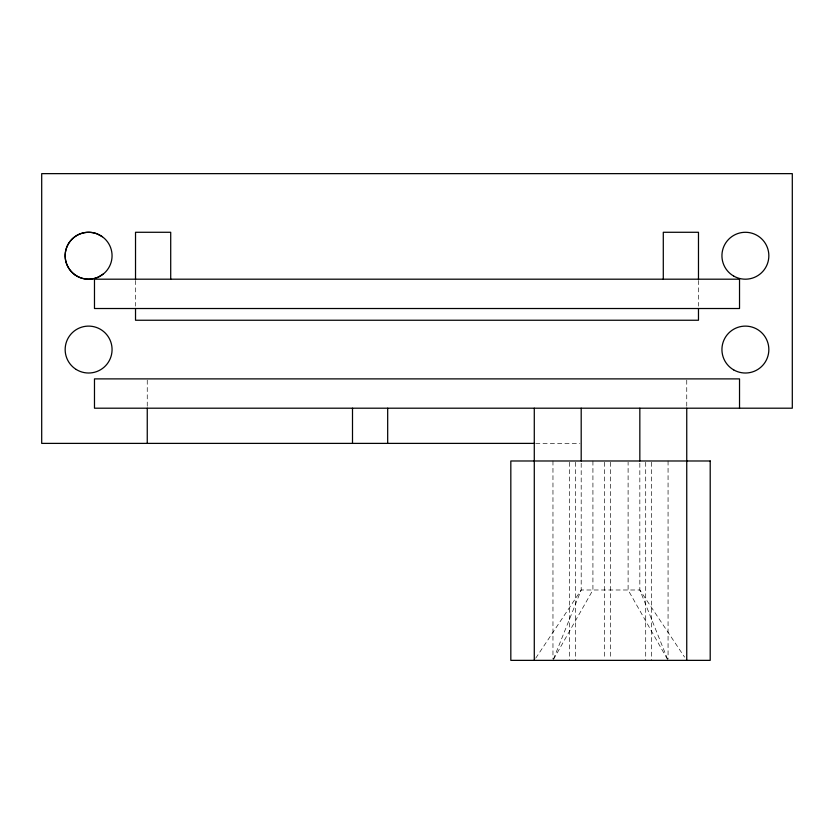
<?xml version="1.0" encoding="UTF-8"?>
<svg xmlns="http://www.w3.org/2000/svg" width="834" height="834" viewBox="0 0 834 834"><rect width="100%" height="100%" fill="white"/><g stroke="black" fill="none" stroke-linecap="round" stroke-linejoin="round"><path stroke-width="0.63" stroke-dasharray="4.17 3.13" d="M553.442 659.162L581.194 589.992L581.194 462.849M553.599 659.246L592.922 589.992L592.922 460.983M535.72 658.193L581.194 589.992L639.834 589.992L684.578 657.109M535.699 443.386L579.891 443.386M667.429 659.246L628.106 589.992L628.106 462.265M667.586 659.162L639.834 589.992L639.834 462.745M698.475 280.474L698.475 306.13M686.747 380.158L686.747 406.929M668.065 460.983L668.065 659.069M651.562 462.276L651.562 660.361M645.704 462.276L645.704 660.361M610.519 462.276L610.519 659.069M604.65 462.276L604.65 659.069M575.335 462.276L575.335 660.361M569.466 462.276L569.466 660.361M552.963 460.983L552.963 659.069M147.253 380.158L147.253 406.929M135.525 280.474L135.525 306.13"/><path stroke-width="1.25" d="M103.437 273.917L98.224 277.138A23.456 23.456 0 0 1 65.167 256.424A23.456 23.456 0 0 1 96.953 233.812L102.342 236.72M534.438 443.386L41.7 443.386L41.7 173.639L792.3 173.639L792.3 408.201L94.482 408.201L94.482 378.886L739.529 378.886L739.529 408.201M698.475 279.192L698.475 232.279L663.291 232.279L663.291 279.192M698.475 308.517L698.475 320.246L135.525 320.246L135.525 308.517M686.747 408.201L686.747 660.361M639.834 408.201L639.834 460.983M581.194 408.201L581.194 460.983M534.281 408.201L534.281 660.361M387.685 408.201L387.685 443.386M352.501 408.201L352.501 443.386M170.709 279.192L170.709 232.279L135.525 232.279L135.525 279.192M147.253 408.201L147.253 443.386M739.529 279.192L94.482 279.192L94.482 308.517L739.529 308.517L739.529 279.192M710.203 460.983L510.825 460.983L510.825 660.361L710.203 660.361L710.203 460.983M733.659 276.054A23.456 23.456 0 0 0 768.844 255.736A23.456 23.456 0 0 0 733.659 235.428A23.456 23.456 0 0 0 733.659 276.054M733.659 369.879A23.456 23.456 0 0 0 768.844 349.561A23.456 23.456 0 0 0 733.659 329.253A23.456 23.456 0 0 0 733.659 369.879M74.883 274.761A23.456 23.456 0 0 0 111.944 258.113A23.456 23.456 0 0 0 79.001 234.344A23.456 23.456 0 0 0 74.883 274.761M76.248 369.493A23.456 23.456 0 0 0 112.058 350.301A23.456 23.456 0 0 0 77.531 328.888A23.456 23.456 0 0 0 76.248 369.493"/></g></svg>
